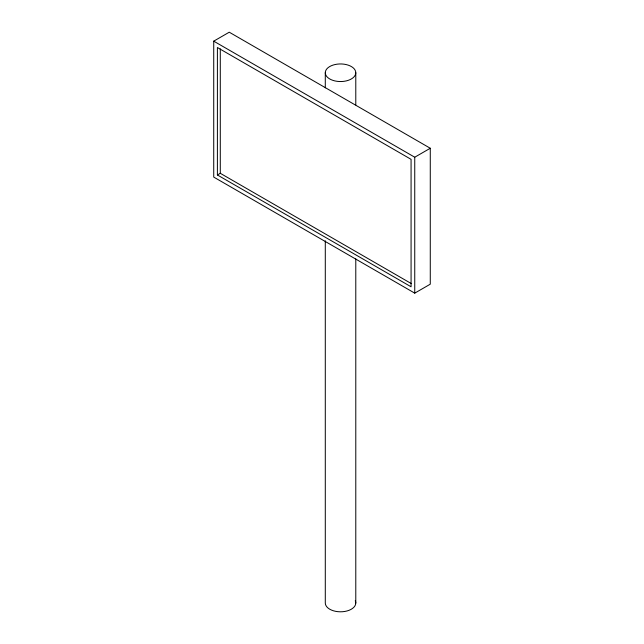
<?xml version="1.0" encoding="UTF-8"?>
<svg xmlns="http://www.w3.org/2000/svg" width="644" height="644" viewBox="0 0 644 644"><rect width="100%" height="100%" fill="white"/><g stroke="black" fill="none" stroke-linecap="round" stroke-linejoin="round"><path stroke-width="0.97" d="M213.728 41.16L229.256 32.2L430.273 148.257L430.273 284.181L414.744 293.141L213.728 177.084L213.728 41.16L414.744 157.217L430.273 148.257M217.398 174.967L411.073 286.781L411.073 159.342L217.398 47.519L217.398 174.967L220.288 173.3L411.363 283.61M414.744 157.217L414.744 293.141M355.786 72.748A15.247 8.799 0 0 1 332.916 80.371A15.247 8.799 0 0 1 332.916 65.125A15.247 8.799 0 0 1 355.786 72.748L355.786 104.94M355.786 258.888L355.786 603.001M325.292 72.748L325.292 87.842M325.292 240.776L325.292 603.001A15.247 8.799 0 0 0 342.528 611.728A15.247 8.799 0 0 0 355.263 600.723M220.288 48.864L220.288 173.3"/></g></svg>
